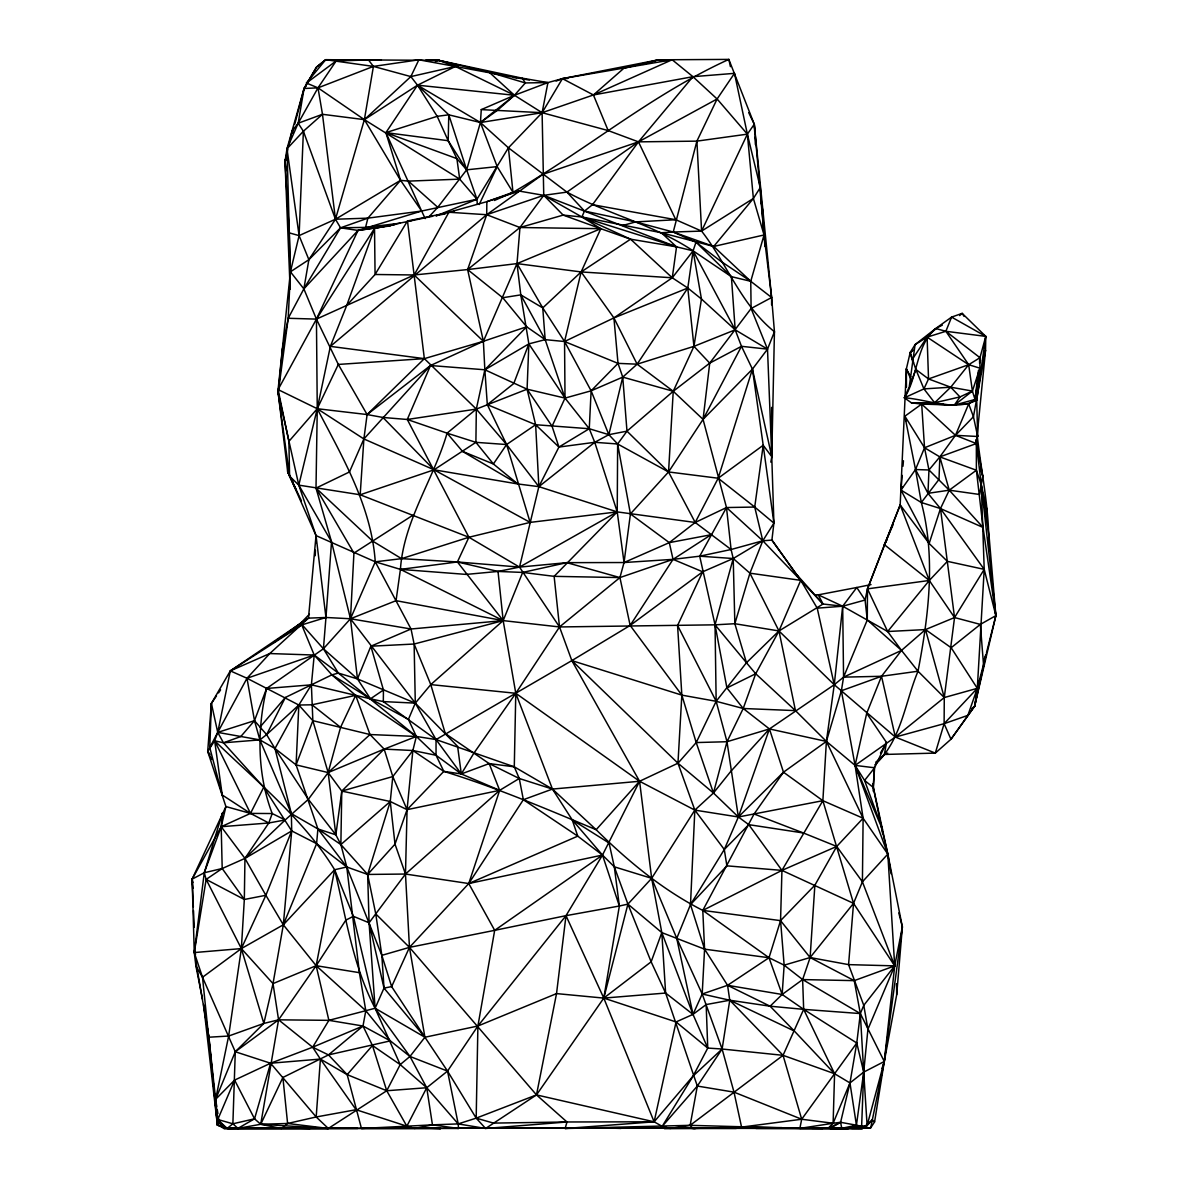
<?xml version="1.0" encoding="UTF-8"?>
<svg xmlns="http://www.w3.org/2000/svg" width="1188" height="1188" viewBox="0 0 1188 1188"><rect width="100%" height="100%" fill="white"/><g stroke="black" fill="none" stroke-linecap="round" stroke-linejoin="round"><path stroke-width="1.5" d="M836.085 1128.021L830.694 1128.466L870.7 1127.843L884.288 1061.493L860.335 1013.572L802.628 979.58L784.154 965.161L769.007 957.736L702.791 910.409C663.008 890.168 627.71 861.092 596.153 829.714C545.96 808.746 495.886 787.377 443.822 771.383L436.041 755.271L436.041 739.575L415.295 703.133L350.475 618.755L331.541 541.817L316.008 488.105L317.255 408.717L316.439 319.112L303.861 288.862L290.421 271.814L286.991 148.782L304.069 88.491L316.483 67.137L325.69 59.712L438.788 60.35L522.393 78.215L547.92 82.581L562.429 78.646L658.449 59.816L728.838 59.4L754.276 124.235L771.621 297.505L774.442 331.749L771.769 456.697L773.908 523.121L771.903 540.095L800.727 580.353L817.225 608.167L834.258 684.719L826.388 741.416L822.868 800.682L853.533 903.34L894.698 965.874L884.288 1061.493L874.591 1121.888L870.7 1127.843L223.968 1128.452L217.597 1124.828L202.509 977.264L194.268 952.568L192.129 879.15L225.913 806.563L207.692 751.455L211.39 703.4L230.323 670.878L306.816 619.111M771.606 304.841L771.621 297.505L764.047 234.972L754.276 124.235L748.707 112.622M943.361 404.009L921.68 404.069L904.885 416.201L915.503 469.542L927.976 493.332L940.48 508.568L954.543 617.552L944.282 697.549L944.118 723.685L935.312 753.103L895.351 737.065L834.258 684.719L778.972 630.962L734.852 623.715L715.042 624.829L559.518 626.952L503.177 620.611L411.033 629.001L370.864 646.213L383.442 689.99L383.323 701.588L436.041 739.575L461.315 773.952L499.658 790.347L519.26 778.496L552.45 789.07L639.575 781.273L677.962 763.216L696.213 742.559L716.156 701.306L746.465 662.741L778.972 630.962L823.032 604.024L842.678 606.222L865.072 600.044L867.478 588.862L900.177 504.945L906.37 368.919L910.186 352.524L915.087 344.609L935.713 328.512L951.588 317.107L962.176 313.365L985.773 336.382L985.535 350.312L976.343 443.555L976.388 470.24L983.025 527.442L995.871 615.636L974.65 706.177L950.964 739.248L935.312 753.103L884.377 754.454L875.69 762.295M309.385 614.27L300.906 622.898L314.211 655.034L331.883 674.858L355.672 695.351L370.003 734.54L384.155 749.108L392.797 776.566L390.258 801.499L367.656 874.442L375.764 913.928L409.459 947.371L536.486 1094.905L566.988 1121.977L565.117 1128.511L690.139 1125.333L799.851 1128.392L848.024 1128.466L856.429 1125.199L863.706 1072.111L867.923 1029.254L894.698 965.874L862.414 881.808L863.112 818.235L855.078 765.399L841.386 690.748L843.569 677.145L842.678 606.222L856.786 587.496L871.012 584.615M975.957 439.991L981.288 484.897L984.213 569.364L954.543 617.552L925.482 629.581L901.499 650.415L881.526 676.284L866.705 713.275L855.078 765.399L882.432 829.313L864.582 780.442L855.078 765.399L826.388 741.416L795.455 710.617L755.702 673.745L746.465 662.741L734.852 623.715L733.219 558.523L731.095 549.509L695.203 522.468L617.225 511.894L538.862 486.649L517.849 483.962L493.391 463.973L475.898 442.337L476.329 409.088L484.853 369.78L483.382 341.298L467.627 269.572L486.694 214.716L486.857 201.663L512.978 192.337L519.408 191.105L543.748 195.337L676.536 246.866L693.094 250.831L731.392 276.656L750.757 281.304L771.621 297.505L751.098 308.524L709.726 363.127L673.24 391.268L626.982 431.155L617.641 443.985L617.225 511.894L624.042 562.533L619.928 577.576L630.16 625.437L681.838 695.129L696.213 742.559L713.453 793.005L738.372 816.988L748.796 824.665L781.942 870.388L853.533 903.34L848.574 964.626L863.765 1005.345L867.923 1029.254M357.751 1128.466L227.977 1128.466L217.404 1125.185L215.622 1099.331L228.645 1036.04L241.357 948.588L244.327 899.479L244.951 858.404L268.8 822.987L272.201 813.542C257.083 773.863 256.964 729.521 266.602 688.461L323.418 648.767L350.475 618.755L375.26 561.805C371.399 506.014 342.426 457.157 317.255 408.717L278.096 389.59L290.421 271.814L299.094 235.61L303.386 131.244L298.188 123.225L304.069 88.491L316.483 67.137L325.69 59.712L381.407 59.994M400.297 223.196L365.562 227.383L340.54 227.814L303.861 288.862L288.209 318.28L282.492 348.708L278.185 392.916L298.797 485.135L316.023 535.595L308.479 618.131L269.765 653.549L247 678.259L254.484 720.671L266.617 734.615L274.963 748.529L291.357 813.617L291.713 830.917L283.323 924.799L273.017 983.605L278.571 1019.824L312.652 1047.207L328.482 1054.914L347.178 1074.635L361.464 1128.466L458.509 1128.466L458.197 1123.907L426.73 1087.733L400.193 1064.597L375.111 1008.256L384.006 988.089L391.639 986.619L409.459 947.371L468.755 883.545L523.359 799.702L519.26 778.496L514.285 766.824L515.785 693.287L503.177 620.611L498.024 571.443L457.41 561.954L401.544 558.657L375.26 561.805L316.023 535.595L287.674 471.785L278.185 392.916L288.209 318.28L290.421 271.814L308.88 259.682L340.54 227.814L367.909 218.147L421.651 211.033L476.952 199.257L508.419 147.802L542.114 112.697L562.429 78.646L672.156 59.742L692.931 76.685L717.106 98.99L747.371 134.155L760.29 187.57L764.968 246.51M988.743 550.89C990.005 511.672 981.318 472.958 977.071 434.14M986.144 654.41L977.308 688.327L944.282 697.549L918.012 671.22L881.526 676.284L841.386 690.748L826.388 741.416L863.112 818.235L836.723 846.435L814.864 885.209L810.112 957.543L802.628 979.58L803.667 1009.355L783.055 1055.33L690.139 1125.333L670.136 1128.437L662.191 1126.358L654.128 1121.814L566.988 1121.977L485.61 1128.466L476.18 1118.146L447.534 1071.101L424.918 1037.243L409.459 947.371L405.479 874.041L407.068 809.667L412.86 750.519L416.349 736.456L408.42 719.393L370.448 698.826L331.883 674.858L285.358 697.475L260.187 726.893M436.1 215.949L476.952 199.257L466.661 169.825L456.89 158.628L448.188 140.704L448.782 114.82L417.508 85.18L410.84 76.596L373.418 66.409L325.69 59.712L306.415 83.041L317.998 87.853L364.374 119.646L459.697 179.136L476.952 199.257L477.338 204.41M458.835 1127.961L862.443 1128.466L867.121 1125.541L884.288 1061.493L896.688 994.727L902.375 926.892L887.822 854.098L863.112 818.235L822.868 800.682L781.942 870.388L780.561 920.626L784.154 965.161L782.15 994.475L770.091 1006.206L729.759 1000.222L702.197 994.014L676.759 938.357L651.663 878.318L639.575 781.273L571.844 660.602L559.518 626.952L519.512 567.107L468.904 537.258L360.187 494.772L298.797 485.135L289.59 476.195L278.185 392.916M221.013 1125.793L217.404 1125.185L203.564 1004.513L208.895 1037.213L217.79 1119.482L223.968 1128.452L328.334 1128.452L386.739 1090.747L400.193 1064.597L409.964 1056.459L424.918 1037.243L477.903 1026.016L556.533 993.599L603.786 998.098L676.061 1021.947L693.005 1014.389L702.197 994.014L727.561 985.312L782.15 994.475L803.667 1009.355L834.585 1073.729L833.115 1123.254L828.095 1128.258L799.851 1128.392L801.692 1119.245L856.771 1042.99L860.335 1013.572L863.765 1005.345L894.698 965.874L902.375 926.892L898.796 912.919M296.451 490.139L287.674 471.785L287.912 464.478M873.165 791.045L874.279 767.121M288.758 145.396L292.085 131.007L298.188 123.225L322.483 114.3L364.374 119.646L417.508 85.18L480.427 122.513L508.419 147.802L566.928 192.114L584.466 211.048L635.565 221.918L673.24 232.031L696.005 242.189L693.094 250.831L687.793 288.031L693.941 346.347L709.726 363.127L703.058 419.379L726.492 507.543L699.702 556.192L715.042 624.829L726.922 687.941L743.213 708.494L769.438 728.942L783.486 772.2L822.868 800.682L738.372 816.988L694.832 810.112L639.575 781.273L596.153 829.714L552.45 789.07L514.285 766.824L436.041 739.575L416.349 736.456L370.003 734.54L328.155 772.571L308.345 799.331L285.194 819.958L268.8 822.987L250.49 813.409L222.215 794.98L209.771 747.623L211.39 703.4L216.498 695.901M982.521 360.751L985.535 350.312L973.447 416.721L955.479 435.328L939.842 456.89L939.01 479.388L921.324 502.509C935.936 557.811 928.6 615.874 918.012 671.22C904.781 702.761 901.395 740.777 874.784 764.953M218.755 1118.858L219.334 1122.408L227.116 1128.466L232.878 1123.789L235.283 1051.751L202.509 977.264L195.916 966.037L194.268 952.568L204.262 872.749L222.438 813.067L221.191 826.714L222.201 868.517L244.327 899.479L265.874 895.292L291.713 830.917L263.721 787.288L223.463 742.797L217.731 732.387L211.39 703.4M315.221 555.717L315.444 550.222M315.741 542.916L316.023 535.595L325.958 617.478L323.418 648.767L338.342 673.076L416.349 736.456L436.041 755.271L461.315 773.952L489.174 763.587L514.285 766.824M942.292 325.215C915.77 336.62 919.126 375.943 904.365 397.802L911.448 402.851L921.68 404.069L924.531 447.757L928.957 469.973L927.976 493.332L949.242 490.184L979.565 494.475L982.743 476.225L976.15 439.842M222.215 794.98L214.657 740.777C256.682 781.734 303.668 819.007 334.63 869.735C345.871 916.497 352.628 965.161 375.111 1008.256L424.918 1037.243L391.639 986.619L381.838 955.345L346.777 866.988L317.894 828.942L296.094 764.879L298.827 705.033L311.39 684.837L314.211 655.034L269.765 653.549L230.323 670.878L217.731 732.387L214.657 740.777L207.692 751.455L211.806 759.503M918.012 671.22L901.499 650.415L843.569 677.145L834.258 684.719L769.438 728.942L738.372 816.988L724.294 849.494L690.495 904.617L704.573 949.167L727.561 985.312L729.759 1000.222L722.111 1049.019L697.326 1086.055L662.191 1126.358L693.139 1075.986L707.751 1048.068L693.005 1014.389L676.759 938.357L690.495 904.617L694.832 810.112L677.962 763.216L681.838 695.129L677.576 625.482L702.687 571.799L733.219 558.523L762.8 540.778L771.903 540.095L800.727 580.353L823.032 604.024L818.28 594.846L814.641 594.787M891.089 873.833L887.822 854.098L855.078 765.399L895.351 737.065L881.526 676.284L843.569 677.145L867.285 619.943L865.072 600.044L856.786 587.496L818.28 594.846L842.678 606.222L887.659 631.511L925.482 629.581L951.157 647.727L977.308 688.327L944.118 723.685L950.964 739.248L974.65 706.177L977.308 688.327L984.213 569.364L940.48 508.568L921.324 502.509L900.979 490.095L902.212 475.423M209.771 747.623L217.731 732.387L259.875 739.886L274.963 748.529L296.094 764.879L328.155 772.571L384.155 749.108L412.86 750.519L443.822 771.383L461.315 773.952L457.603 746.361L415.295 703.133L383.323 701.588L370.448 698.826L357.469 678.912L350.475 618.755L353.935 553.103L316.008 488.105L349.465 471.963L363.884 438.951L367.107 414.553L338.313 364.434L316.439 319.112L358.019 230.427L421.651 211.033L425.185 218.607M408.42 719.393L415.295 703.133L414.122 644.03L411.033 629.001L375.26 561.805L400.415 569.379L466.245 574.413L498.024 571.443L519.512 567.107L566.795 562.652L624.042 562.533L669.304 542.634L695.203 522.468L668.547 471.948L673.24 391.268L693.941 346.347L701.44 298.99L693.094 250.831C654.157 224.799 607.855 214.211 566.928 192.114L543.748 195.337L486.694 214.716L330.368 346.376L317.255 408.717L298.797 485.135L331.541 541.817L325.958 617.478L302.123 624.799L230.323 670.878L247 678.259L298.827 705.033L312.845 720.671L328.155 772.571L335.862 834.837L340.867 844.564L346.777 866.988L359.4 972.66L365.8 1010.706L362.993 1026.016L372.468 1045.514L386.739 1090.747L406.845 1126.194L414.716 1128.437L432.447 1124.843L458.197 1123.907L485.61 1128.466L536.486 1094.905L603.786 998.098L651.143 961.82L661.805 932.595L651.663 878.318L694.832 810.112L713.453 793.005L730.754 771.428L769.438 728.942L826.388 741.416L783.486 772.2L738.372 816.988L726.997 741.728L716.156 701.306L677.576 625.482M429.462 216.275L437.778 207.321L466.661 169.825L480.427 122.513L481.274 109.623L514.449 95.278L547.92 82.581L542.114 112.697L543.748 195.337L519.958 227.517L467.627 269.572L414.166 274.977L375.066 274.487L346.733 305.42L330.368 346.376L424.354 358.642L483.382 341.298L526.655 326.789L545.173 339.649L564.552 341.52L618.012 363.365L637.124 364.181L693.941 346.347L735.194 329.833L767.507 349.138L771.769 456.697L770.819 462.132M880.546 822.779L873.284 787.451L874.591 767.775L886.5 742.485L866.705 713.275M874.591 1121.888L872.319 1119.913L867.121 1125.541L861.627 1126.343L856.429 1125.199L849.969 1082.936L834.585 1073.729L783.055 1055.33L722.111 1049.019L693.139 1075.986L654.128 1121.814L536.486 1094.905L476.18 1118.146L458.197 1123.907L447.534 1071.101L409.964 1056.459L390.347 1040.866L362.993 1026.016L312.652 1047.207L270.582 1063.23L234.6 1080.1L217.79 1119.482L232.878 1123.789L237.927 1128.377L260.721 1124.279L328.334 1128.452L316.186 1116.972L320.404 1059.072L312.652 1047.207L328.883 1020.344L375.111 1008.256L409.964 1056.459L426.73 1087.733L432.447 1124.843L458.509 1128.466M986.5 652.687L995.871 615.636L984.213 569.364L947.385 561.345L929.15 543.48L900.979 490.095L915.503 469.542L924.531 447.757L955.479 435.328L977.679 436.486L976.714 400.208L978.986 370.641M979.551 363.246L979.966 357.707L985.773 336.382L951.588 317.107L945.871 331.289L927.1 337.14L915.087 344.609L909.236 386.961L904.365 397.802C927.932 399.406 954.083 411.612 976.714 400.208L985.773 336.382L945.871 331.289L935.713 328.512L926.313 337.362M272.78 643.154L308.479 618.131L325.958 617.478L350.475 618.755L396.05 600.668L400.415 569.379L457.41 561.954L519.512 567.107L538.862 486.649L535.639 424.725L527.086 389.189L528.853 343.881L520.789 294.876L517.003 263.602L519.958 227.517L563.171 215.102L581.882 216.973L661.374 232.744L713.721 246.451L764.047 234.972L762.622 209.92L761.018 201.069M902.984 466.245L903.444 460.751M834.258 684.719L842.678 606.222L817.225 608.167M978.466 370.418L975.021 399.465L968.68 403.95L955.479 435.328L976.343 443.555L939.842 456.89L928.957 469.973L915.503 469.542L921.324 502.509M979.536 361.33L979.966 357.707L945.871 331.289L968.68 364.701L972.408 391.075L975.021 399.465L976.714 400.208M432.447 1124.843L406.845 1126.194L356.073 1109.711L316.186 1116.972L287.6 1123.477L281.437 1128.466L260.721 1124.279L282.893 1077.471L328.482 1054.914L390.347 1040.866L365.8 1010.706L316.157 965.696L283.323 924.799L316.602 843.658L317.894 828.942L335.862 834.837L341.773 791.089L384.155 749.108L416.349 736.456L355.672 695.351L311.39 684.837L266.602 688.461L254.484 720.671L240.793 736.545L223.463 742.797L214.657 740.777L250.49 813.409L272.201 813.542L285.194 819.958L244.951 858.404L222.201 868.517L206.148 879.402L194.268 952.568L241.357 948.588L283.323 924.799L334.63 869.735L346.777 866.988L367.656 874.442L405.479 874.041L468.755 883.545L602.494 855.063L639.575 781.273L515.785 693.287L430.784 684.6L415.295 703.133L357.469 678.912L338.342 673.076L314.211 655.034L247 678.259L217.731 732.387L254.484 720.671L259.875 739.886L291.357 813.617L317.894 828.942L340.867 844.564L367.656 874.442L369.082 922.794L375.111 1008.256L353.4 916.319L334.63 869.735L316.157 965.696L278.571 1019.824L235.283 1051.751L215.622 1099.331L216.765 1106.429M882.016 1068.413L884.288 1061.493L902.375 926.892M436.041 739.575L571.844 660.602L677.962 763.216L713.453 793.005L726.997 741.728L743.213 708.494L755.702 673.745L778.972 630.962L800.727 580.353L762.8 540.778L754.722 507.053L763.201 445.277L752.435 369.126L741.49 346.317L735.194 329.833L693.094 250.831L672.274 277.784L613.914 317.909L564.552 341.52L565.013 398.099L552.064 426.284L558.924 447.059L538.862 486.649L506.593 444.535L476.329 409.088L424.354 358.642L407.484 220.953L454.262 211.434M221.859 816.661L222.438 813.067M328.334 1128.452L287.6 1123.477L260.721 1124.279L278.571 1019.824L328.883 1020.344L362.993 1026.016L328.482 1054.914M565.117 1128.511L654.128 1121.814L603.786 998.098L619.364 906.013L614.315 866.824L609.073 843.02L572.23 819.869L552.45 789.07L515.785 693.287L559.518 626.952L619.928 577.576L673.047 559.355L699.702 556.192L731.095 549.509L762.8 540.778L773.908 523.121L763.201 445.277L718.176 478.229L695.203 522.468L726.492 507.543L754.722 507.053L773.908 523.121M773.863 335.179L774.442 331.749C741.267 305.078 727.026 263.662 701.588 231.081L675.809 219.735L592.515 204.692L584.466 211.048L581.882 216.973L600.801 228.69L630.576 239.189L676.536 246.866L672.274 277.784L687.793 288.031L701.44 298.99L735.194 329.833L731.392 276.656L696.005 242.189L720.329 260.929L750.757 281.304L751.098 308.524L767.507 349.138L752.435 369.126L703.058 419.379L668.547 471.948L630.427 513.929L624.042 562.533L673.047 559.355L702.687 571.799L630.16 625.437L571.844 660.602L681.838 695.129L716.156 701.306L743.213 708.494L795.455 710.617L778.972 630.962L749.925 573.18L733.219 558.523L699.702 556.192M814.864 885.209L780.561 920.626L769.007 957.736L727.561 985.312L770.091 1006.206L803.667 1009.355L856.771 1042.99L849.969 1082.936L840.599 1122.304L841.757 1128.318L848.024 1128.466L861.627 1126.343L863.706 1072.111L860.335 1013.572L854.246 980.635L810.112 957.543L780.561 920.626L702.791 910.409L704.573 949.167L702.197 994.014L722.111 1049.019L734.006 1092.143L741.564 1127.115L781.942 1127.635M306.415 83.041L336.13 60.989L368.458 59.92L373.418 66.409L364.374 119.646L335.462 219.231L308.88 259.682L303.861 288.862L358.019 230.427L394.713 224.844M302.123 624.799L323.418 648.767L357.469 678.912L370.864 646.213L414.122 644.03L430.784 684.6L445.307 733.575L489.174 763.587L499.658 790.347L468.755 883.545L494.683 930.338L477.903 1026.016L476.18 1118.146L493.525 1123.105L566.988 1121.977M614.315 866.824L651.663 878.318L627.917 904.127L619.364 906.013L602.494 855.063L577.754 836.144L572.23 819.869L602.494 855.063L614.315 866.824L627.917 904.127L651.143 961.82L665.622 993.049L697.326 1086.055L690.139 1125.333L692.827 1128.437L741.564 1127.115L801.692 1119.245L833.115 1123.254L840.599 1122.304L856.429 1125.199L841.757 1128.318L828.095 1128.258L840.599 1122.304L829.996 1128.466M971.843 708.553L974.65 706.177L979.952 679.313M536.486 1094.905L556.533 993.599L565.993 915.666L602.494 855.063L494.683 930.338L409.459 947.371L381.838 955.345L384.006 988.089L424.918 1037.243M654.128 1121.814L676.061 1021.947L707.751 1048.068L722.111 1049.019M974.65 706.177L986.099 654.469M287.927 148.99L285.016 161.568L290.139 289.308M619.364 906.013L565.993 915.666L477.903 1026.016L447.534 1071.101L426.73 1087.733L386.739 1090.747L347.178 1074.635L320.404 1059.072L270.582 1063.23L235.283 1051.751L263.84 1023.432L273.017 983.605L316.157 965.696L359.4 972.66M754.722 507.053L718.176 478.229L668.547 471.948L617.641 443.985L608.85 434.674L591.119 390.822L564.552 341.52L581.14 271.933L600.801 228.69L563.171 215.102L543.748 195.337L581.882 216.973L630.576 239.189L672.274 277.784L581.14 271.933L517.003 263.602L467.627 269.572L502.747 297.728L526.655 326.789L484.853 369.78L487.318 404.663L506.593 444.535L530.13 522.393L617.225 511.894L594.743 442.307L589.263 428.734L565.013 398.099L528.853 343.881L484.853 369.78L430.487 365.518L367.107 414.553L317.255 408.717L288.892 441.387L289.59 476.195L301.44 500.787M365.562 227.383L367.909 218.147L400.564 180.324L408.42 181.125L459.697 179.136L456.89 158.628L385.907 132.64L417.508 85.18L455.39 66.469L529.328 80.086M834.585 1073.729L794.327 1031.035L729.759 1000.222L706.162 1004.573L693.005 1014.389L665.622 993.049L603.786 998.098L627.917 904.127L661.805 932.595L704.573 949.167L769.007 957.736L782.15 994.475L802.628 979.58L854.246 980.635L894.698 965.874L887.822 854.098L872.631 784.006M668.547 471.948L626.982 431.155L622.75 377.116L618.012 363.365L613.914 317.909L687.793 288.031L637.124 364.181L622.75 377.116L591.119 390.822L565.013 398.099L527.086 389.189L476.329 409.088L447.074 433.16C433.679 479.477 403.772 520.21 400.415 569.379L503.177 620.611L522.661 572.423L566.795 562.652L619.928 577.576L554.128 576.343L522.661 572.423L498.024 571.443M286.872 154.44L285.016 161.568L289.263 232.878L290.139 278.17M292.456 133.056L293.837 127.71M294.773 124.146L304.069 88.491L306.281 85.714M730.427 66.647L728.838 59.4C651.648 94.535 586.115 150.03 512.978 192.337L497.193 166.617L466.661 169.825L448.188 140.704L385.907 132.64L421.651 211.033L400.564 180.324L385.907 132.64L437.184 116.32L448.782 114.82L480.427 122.513L542.114 112.697L593.421 94.966L692.931 76.685L734.481 73.344L717.106 98.99L696.896 141.134L673.24 232.031L661.374 232.744L676.536 246.866L581.882 216.973M383.442 689.99L370.448 698.826L355.672 695.351L340.57 727.338L328.155 772.571L341.773 791.089L340.867 844.564L390.258 801.499L407.068 809.667L499.658 790.347L405.479 874.041L369.082 922.794L384.006 988.089M716.156 701.306L715.042 624.829L733.219 558.523M237.927 1128.377L254.544 1118.814L270.582 1063.23L316.186 1116.972M734.852 623.715L749.925 573.18L762.8 540.778L726.492 507.543L731.095 549.509M988.045 539.56L989.069 536.085L981.288 484.897L976.388 470.24L939.842 456.89L924.531 447.757L904.885 416.201L905.865 420.923M718.176 478.229L752.435 369.126L771.769 456.697L763.201 445.277M902.108 486.605L900.979 490.095L902.628 486.842M976.388 470.24L949.242 490.184L940.48 508.568L929.15 543.48L900.177 504.945L885.06 543.124L886.901 540.02M985.461 515.904L987.124 510.84L981.288 484.897L995.871 615.636L980.338 624.398L951.157 647.727M984.08 659.667L985.892 654.425M443.822 771.383L407.068 809.667L395.01 844.148L367.656 874.442M977.308 688.327L967.878 715.354L944.118 723.685L895.351 737.065L944.282 697.549L925.482 629.581M288.209 318.28L316.439 319.112L346.733 305.42L374.532 228.452L432.655 216.261M909.83 385.372L915.844 369.423L910.186 352.524L912.874 350M296.094 764.879L312.845 720.671L311.39 684.837M884.407 544.817L867.478 588.862L867.285 619.943L901.499 650.415L887.659 631.511L867.478 588.862L929.298 580.472L947.385 561.345M774.442 331.749L767.507 349.138L741.49 346.317L709.726 363.127M882.432 829.313L880.902 824.531L887.822 854.098L862.414 881.808L853.533 903.34L810.112 957.543L784.154 965.161M626.982 431.155L608.85 434.674L589.263 428.734L535.639 424.725L506.593 444.535L475.898 442.337L434.051 469.809L360.187 494.772L363.884 438.951L430.487 365.518L483.382 341.298L517.003 263.602L600.801 228.69L519.958 227.517L486.694 214.716L448.886 212.251L414.166 274.977L346.733 305.42M430.784 684.6L503.177 620.611L457.41 561.954L468.904 537.258L407.276 419.483L430.487 365.518M885.06 543.124L893.02 524.873M202.509 977.264L241.357 948.588L265.874 895.292L244.951 858.404L221.191 826.714L225.913 806.563L250.49 813.409L263.721 787.288M904.365 397.802L923.937 388.907L928.526 378.942L927.1 337.14L968.68 364.701L979.907 368.176L975.021 399.465L954.38 405.123L921.68 404.069L955.479 435.328M754.677 131.63L754.276 124.235L747.371 134.155L701.588 231.081L673.24 232.031L713.721 246.451L750.757 281.304L764.047 234.972L753.385 198.455L747.371 134.155L734.481 73.344M479.165 204.559L497.193 166.617L480.427 122.513L514.449 95.278L525.334 82.937L547.92 82.581M289.263 232.878L299.094 235.61L335.462 219.231L400.564 180.324L364.374 119.646L410.84 76.596L418.859 59.801L455.39 66.469L514.449 95.278L542.114 112.697L608.167 130.576L638.461 141.862L696.896 141.134L747.371 134.155M783.486 772.2L754.068 813.988L702.791 910.409L781.942 870.388L836.723 846.435L862.414 881.808M223.463 742.797L259.875 739.886L266.617 734.615L285.358 697.475M426.73 1087.733L406.845 1126.194L361.464 1128.466M741.49 346.317L703.058 419.379L673.24 391.268L637.124 364.181L613.914 317.909L581.14 271.933L630.576 239.189M355.672 695.351L312.013 704.796L298.827 705.033L274.963 748.529L308.345 799.331L335.862 834.837M193.332 906.875L192.129 879.15L221.191 826.714L250.49 813.409M336.13 60.989L317.998 87.853L298.188 123.225L286.991 148.782L285.016 161.568L286.635 170.567M880.486 752.954L886.5 742.485L884.377 754.454L887.748 753.118M461.315 773.952L473.685 753.459L515.785 693.287M713.721 246.451L753.385 198.455L760.29 187.57M630.16 625.437L673.047 559.355L711.092 534.734L669.304 542.634L630.427 513.929L617.641 443.985L594.743 442.307L558.924 447.059L535.639 424.725L487.318 404.663L513.751 383.546L528.853 343.881L545.173 339.649L542.753 307.9L517.003 263.602M927.1 337.14L912.577 358.925L913.483 362.429M506.593 444.535L493.391 463.973L462.518 451.395L447.074 433.16L407.276 419.483L382.922 417.463L367.107 414.553L424.354 358.642L338.313 364.434L317.255 408.717L363.884 438.951L434.051 469.809L530.13 522.393L468.904 537.258L401.544 558.657L372.705 541.134L316.008 488.105M218.533 692.901L220.582 689.901M968.68 364.701L950.727 387.199L934.644 402.747L911.448 402.851L954.38 405.123L959.978 396.926L972.408 391.075L979.907 368.176L979.966 357.707L968.68 364.701L928.526 378.942L915.844 369.423L923.937 388.907L934.644 402.747L959.978 396.926L950.727 387.199L928.526 378.942M219.334 1122.408L217.597 1124.828L227.977 1128.466L440.659 1128.466L437.05 1128.021M592.515 204.692L638.461 141.862L692.931 76.685M405.479 874.041L395.01 844.148L390.258 801.499L341.773 791.089L392.797 776.566L412.86 750.519L436.041 755.271M887.659 631.511L929.298 580.472L900.177 504.945M347.178 1074.635L372.468 1045.514L400.193 1064.597M418.859 59.801L373.418 66.409L317.998 87.853L322.483 114.3L303.386 131.244L286.991 148.782L299.094 235.61L308.88 259.682M690.495 904.617L726.893 865.844L781.942 870.388M618.012 363.365L591.119 390.822L589.263 428.734L558.924 447.059M215.622 1099.331L234.6 1080.1L254.544 1118.814L260.721 1124.279M726.893 865.844L724.294 849.494L748.796 824.665L803.43 832.981L836.723 846.435M502.747 297.728L520.789 294.876L542.753 307.9L581.14 271.933M266.617 734.615L298.827 705.033M425.809 60.276L438.788 60.35L489.144 72.186L514.449 95.278L497.327 110.41L480.427 122.513M959.637 315.592L962.176 313.365L964.121 316.439M872.319 1119.913L862.443 1128.466L503.712 1127.991M538.862 486.649L594.743 442.307L608.85 434.674L622.75 377.116L673.24 391.268M954.38 405.123L972.408 391.075L950.727 387.199L923.937 388.907M284.986 635.179L300.906 622.898M913.112 350.356L910.186 352.524L913.023 362.934M486.694 214.716L542.946 174.294L638.461 141.862L717.106 98.99M295.248 628.066L298.173 626.002M566.928 192.114L638.461 141.862L675.809 219.735L635.565 221.918L622.646 225.527M412.681 515.369L353.935 553.103M753.385 198.455L701.588 231.081L696.896 141.134M244.951 858.404L291.713 830.917L316.602 843.658L346.777 866.988M519.512 567.107L617.225 511.894L554.128 576.343L559.518 626.952M192.976 888.372L192.129 879.15L204.262 872.749L222.201 868.517M884.288 1061.493L863.706 1072.111L849.969 1082.936L833.115 1123.254L799.851 1128.392M726.922 687.941L755.702 673.745M672.156 59.742L593.421 94.966L562.429 78.646L556.118 81.081M494.446 200.46L512.978 192.337L508.419 147.802M468.755 883.545L577.754 836.144L523.359 799.702L552.45 789.07M435.357 61.657L438.788 60.35L458.241 65.845M278.571 1019.824L263.84 1023.432L228.645 1036.04L208.895 1037.213L195.664 960.483M519.408 191.105L486.857 201.663L448.886 212.251M769.438 728.942L726.997 741.728L696.213 742.559M642.871 64.434L658.449 59.816L667.463 60.306M331.883 674.858L338.342 673.076M414.122 644.03L503.177 620.611L396.05 600.668M665.622 60.454L658.449 59.816L623.938 68.206L593.421 94.966L608.167 130.576M232.878 1123.789L254.544 1118.814M410.84 76.596L455.39 66.469L438.788 60.35L426.002 60.41M494.683 930.338L565.993 915.666L603.786 998.098M436.248 215.577L445.233 213.899M390.481 225.869L358.019 230.427L340.54 227.814L335.462 219.231L303.386 131.244M407.276 419.483L476.329 409.088M281.051 1127.991L268.503 1128.021M383.279 1127.961L376.151 1128.021M268.8 822.987L221.191 826.714L204.262 872.749L206.148 879.402L241.357 948.588L263.84 1023.432M339.709 1128.051L327.235 1128.036M304.069 88.491L317.998 87.853M411.167 220.79L407.484 220.953L375.066 274.487L374.532 228.452L316.439 319.112L278.096 389.59L288.892 441.387M562.429 78.646L567.73 78.438M367.909 218.147L335.462 219.231L322.483 114.3M565.236 1128.006L541.535 1128.006M716.602 1128.244L664.181 1128.466L736.308 1128.466M245.604 1128.258L223.968 1128.452M961.448 403.965L968.68 403.95L973.447 416.721L977.679 436.486L977.085 432.922M755.939 1128.452L862.443 1128.466L851.633 1128.466L861.627 1126.343L858.167 1128.362L867.121 1125.541L863.706 1072.111L856.771 1042.99M811.775 1128.348L822.794 1128.466M828.095 1128.258L848.024 1128.466L811.315 1128.006M417.27 1127.991L440.659 1128.466L422.779 1128.021M894.698 965.874L848.574 964.626L810.112 957.543M291.951 1128.021L310.068 1128.511M608.687 1128.021L621.012 1128.437M481.274 109.623L542.114 112.697M803.667 1009.355L860.335 1013.572M688.357 1128.065L695.232 1128.6M513.409 77.472L517.003 77.769M514.449 95.278L417.508 85.18L437.184 116.32L448.188 140.704M855.078 765.399L874.591 767.775L864.582 780.442L873.284 787.451M749.925 573.18L800.727 580.353M234.957 1127.961L238.328 1128.452M697.326 1086.055L734.006 1092.143L801.692 1119.245L783.055 1055.33L729.759 1000.222M350.475 618.755L411.033 629.001M312.845 720.671L370.003 734.54M489.144 72.186L525.334 82.937L522.393 78.215M447.074 433.16L475.898 442.337M754.068 813.988L803.43 832.981M658.449 59.816L661.523 61.019M369.082 922.794L353.4 916.319L345.827 920.136L316.157 965.696L328.883 1020.344M940.48 508.568L983.025 527.442L949.242 490.184L928.957 469.973M484.853 369.78L527.086 389.189L552.064 426.284M489.174 763.587L519.26 778.496M206.148 879.402L244.327 899.479M462.518 451.395L517.849 483.962L434.051 469.809L382.922 417.463M312.013 704.796L340.57 727.338M884.05 544.401L929.298 580.472L954.543 617.552L980.338 624.398L983.664 666.527M408.42 181.125L437.778 207.321M414.166 274.977L483.382 341.298M217.79 1119.482L227.116 1128.466M770.091 1006.206L794.327 1031.035M241.357 948.588L273.017 983.605M796.703 574.606L823.032 604.024M715.042 624.829L746.465 662.741M207.692 751.455L209.934 754.321M694.832 810.112L724.294 849.494M320.404 1059.072L356.073 1109.711M542.753 307.9L564.552 341.52M265.874 895.292L283.323 924.799M906.429 387.303L906.37 368.919L910.75 376.908M520.789 294.876L545.173 339.649L565.013 398.099M287.674 471.785L292.827 481.645M984.674 506.103L987.124 510.84M906.37 368.919L910.75 378.957M392.797 776.566L407.068 809.667M693.005 1014.389L661.805 932.595L665.622 993.049M979.907 467.493L982.743 476.225M448.782 114.82L466.661 169.825M939.842 456.89L949.242 490.184M192.129 879.15L193.035 882.639M669.304 542.634L673.047 559.355M195.916 966.037L202.509 999.271M880.902 824.531L882.654 833.62M282.492 348.708L283.1 352.272M217.33 1109.978L217.909 1113.542M375.764 913.928L381.838 955.345M282.893 1077.471L287.6 1123.477M208.895 1037.213L217.404 1125.185M989.069 536.085L995.871 615.636M754.989 137.184L755.405 144.58M193.496 910.572L194.223 927.219M195.263 951.246L195.426 954.944M706.162 1004.573L707.751 1048.068M896.539 983.738L896.688 994.727M771.665 407.38L771.769 456.697M286.917 156.415L285.016 161.568L287.065 156.564"/></g></svg>
